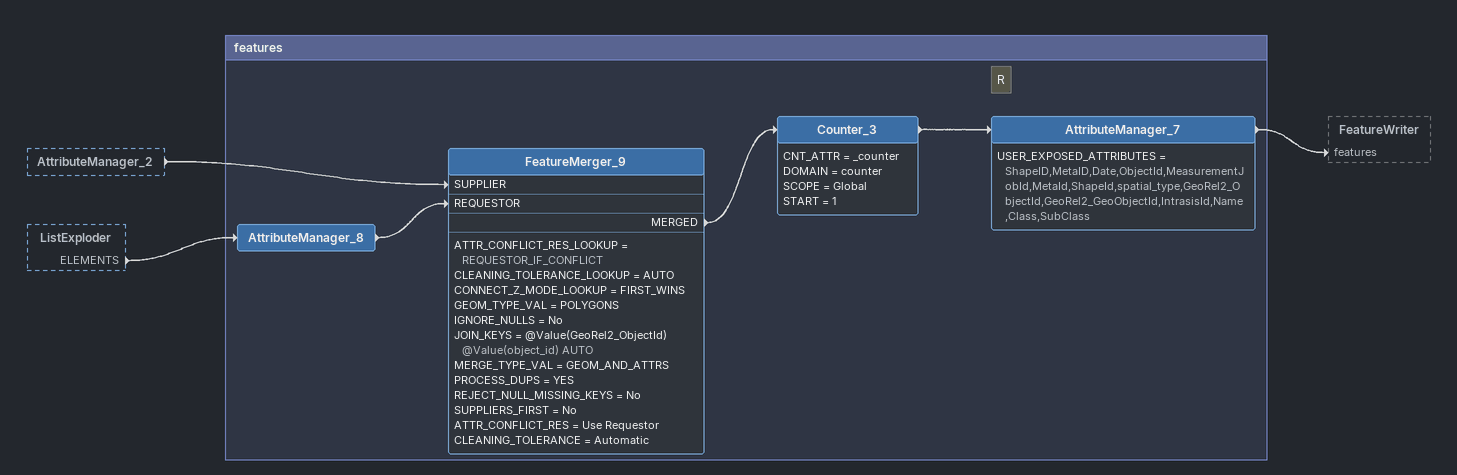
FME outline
AttributeManager_2 [outside]
    -> FeatureMerger_9 [SUPPLIER]
ListExploder [outside]
    ELEMENTS -> AttributeManager_8

Bookmark: features
AttributeManager_8
    -> FeatureMerger_9 [REQUESTOR]
FeatureMerger_9
    ATTR_CONFLICT_RES_LOOKUP = REQUESTOR_IF_CONFLICT
    CLEANING_TOLERANCE_LOOKUP = AUTO
    CONNECT_Z_MODE_LOOKUP = FIRST_WINS
    GEOM_TYPE_VAL = POLYGONS
    IGNORE_NULLS = No
    JOIN_KEYS = @Value(GeoRel2_ObjectId) @Value(object_id) AUTO
    MERGE_TYPE_VAL = GEOM_AND_ATTRS
    PROCESS_DUPS = YES
    REJECT_NULL_MISSING_KEYS = No
    SUPPLIERS_FIRST = No
    ATTR_CONFLICT_RES = Use Requestor
    CLEANING_TOLERANCE = Automatic
    MERGED -> Counter_3
Counter_3
    CNT_ATTR = _counter
    DOMAIN = counter
    SCOPE = Global
    START = 1
    -> AttributeManager_7
Note: R
AttributeManager_7
    USER_EXPOSED_ATTRIBUTES = ShapeID,MetaID,Date,ObjectId,MeasurementJobId,MetaId,ShapeId,spatial_type,GeoRel2_ObjectId,GeoRel2_GeoObjectId,IntrasisId,Name,Class,SubClass
    -> FeatureWriter [features]
